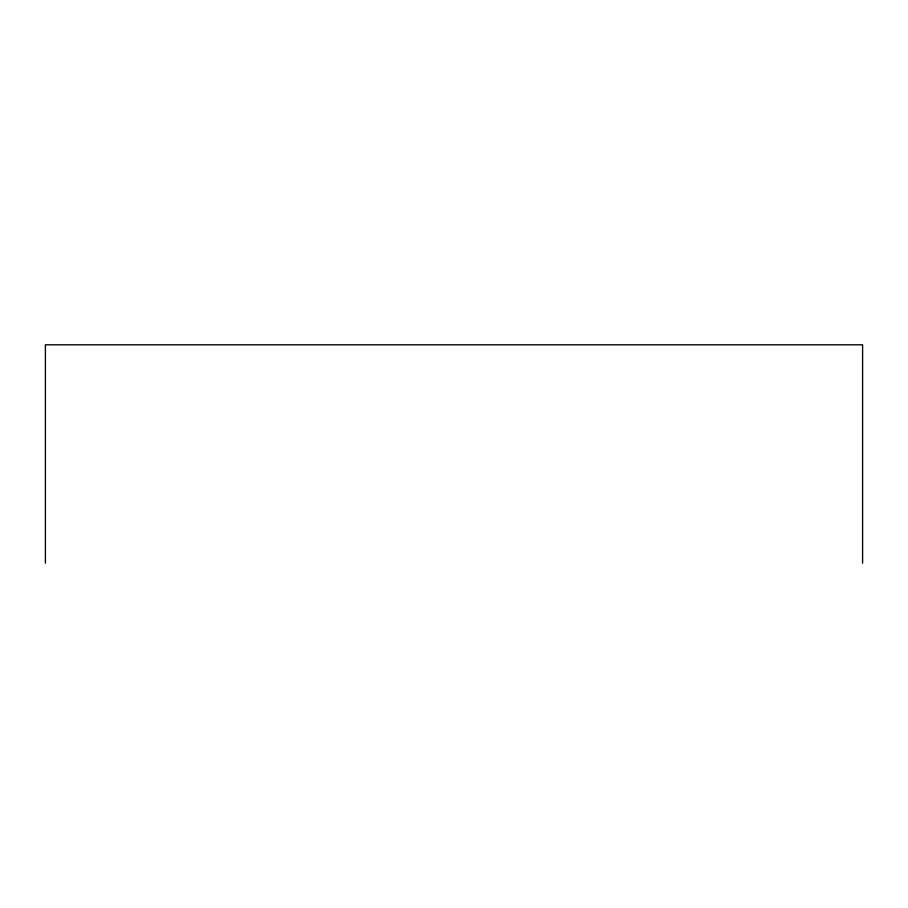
<?xml version="1.0" encoding="UTF-8"?>
<svg xmlns="http://www.w3.org/2000/svg" width="908" height="908" viewBox="0 0 908 908"><rect width="100%" height="100%" fill="white"/><g stroke="black" fill="none" stroke-linecap="round" stroke-linejoin="round"><path stroke-width="1.36" d="M862.6 563.198L862.6 344.802L45.4 344.802L45.4 563.198"/></g></svg>
